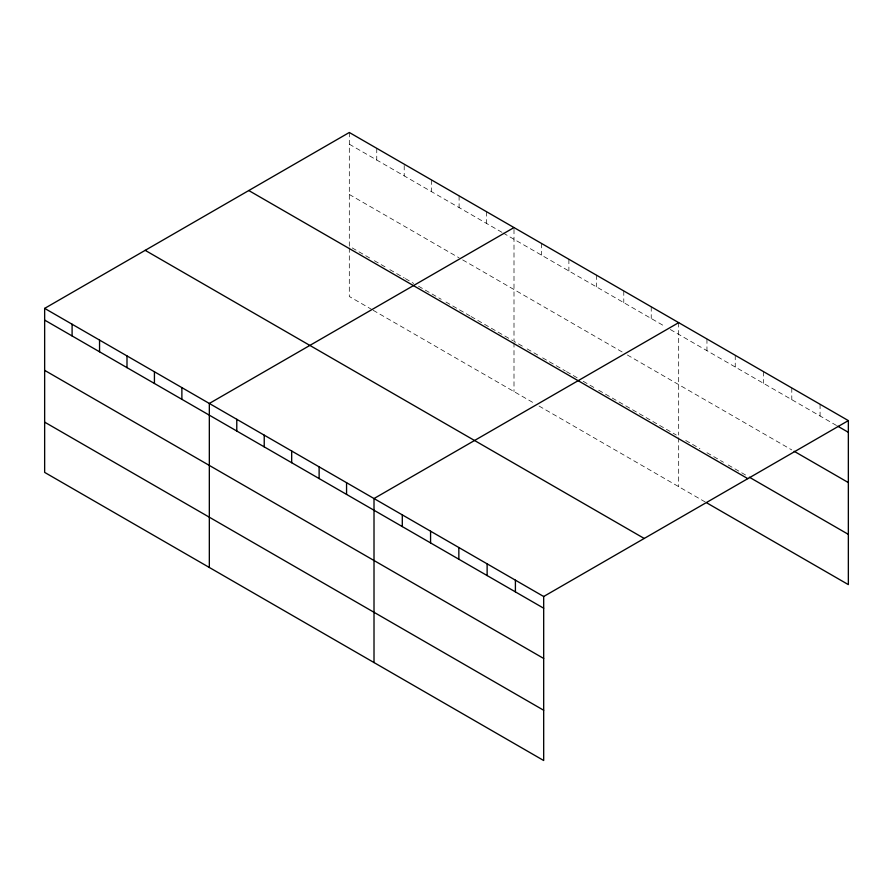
<?xml version="1.0" encoding="UTF-8"?>
<svg xmlns="http://www.w3.org/2000/svg" width="893" height="893" viewBox="0 0 893 893"><rect width="100%" height="100%" fill="white"/><g stroke="black" fill="none" stroke-linecap="round" stroke-linejoin="round"><path stroke-width="0.67" stroke-dasharray="4.46 3.35" d="M369.602 257.954L349.308 246.245L349.319 132.488M349.319 144.197L502.067 232.392M503.25 233.073L665.553 326.771M670.319 329.528L836.562 425.514M349.308 194.462L459.102 257.843M462.686 259.908L623.783 352.925M627.366 354.99L791.79 449.916M374.379 260.711L385.117 266.907M389.884 269.664L404.205 277.935M405.4 278.627L413.749 283.449M418.527 286.206L441.198 299.289M445.975 302.046L469.841 315.832M471.035 316.513L512.805 340.635M522.349 346.138L514 341.316L514 227.57M527.127 348.895L537.865 355.101M542.631 357.859L565.314 370.941M566.508 371.633L578.441 378.52M583.207 381.278L593.945 387.484M598.723 390.241L676.291 435.025M685.746 440.483L699.889 448.643M706.955 452.729L723.453 462.25M728.163 464.974L747.017 475.857M371.99 309.592L349.308 296.498L349.308 247.595M373.185 310.284L534.282 403.29M539.059 406.047L706.955 502.982M820.075 404.272L820.075 415.993M791.79 387.953L791.79 399.662M763.515 371.622L763.515 383.331M735.24 355.291L735.24 367.012M706.955 338.972L706.955 350.681M678.68 322.641L678.68 435.036M678.68 437.76L678.68 486.663M651.231 306.801L651.231 318.511M623.783 290.951L623.783 302.66M596.334 275.1L596.334 286.82M568.886 259.26L568.886 270.97M541.448 243.409L541.448 255.119M514 342.678L514 391.58M486.551 211.719L486.551 223.429M459.102 195.868L459.102 207.589M431.654 180.029L431.654 191.738M404.205 165.484L404.205 175.888M376.757 148.338L376.757 160.048"/><path stroke-width="1.34" d="M543.681 658.465L543.681 596.502L44.65 308.386L44.65 472.397L543.681 760.512L543.681 658.465L44.65 370.349M706.955 502.982L848.35 584.614L848.35 420.603L349.319 132.488L44.65 308.386M514 227.57L209.33 403.457L209.33 567.479M678.68 322.641L374.011 498.54L374.011 662.55M543.681 596.502L848.35 420.603M837.746 426.195L848.35 432.312M794.145 451.278L848.35 482.577M749.372 477.219L848.35 534.36M248.779 190.533L747.809 478.648M145.191 250.341L644.221 538.457M44.65 320.096L543.681 608.211M44.65 422.132L543.681 710.248M515.406 580.171L515.406 591.88M487.131 563.851L487.131 575.561M458.846 547.521L458.846 559.23M430.571 531.19L430.571 542.899M402.296 514.87L402.296 526.58M346.562 482.689L346.562 494.409M319.125 466.849L319.125 478.559M291.676 450.998L291.676 462.708M264.228 435.159L264.228 446.868M236.779 419.308L236.779 431.018M181.882 387.618L181.882 399.327M154.433 371.767L154.433 383.477M126.996 355.927L126.996 367.637M99.547 340.077L99.547 351.786M72.099 324.226L72.099 335.935"/></g></svg>
